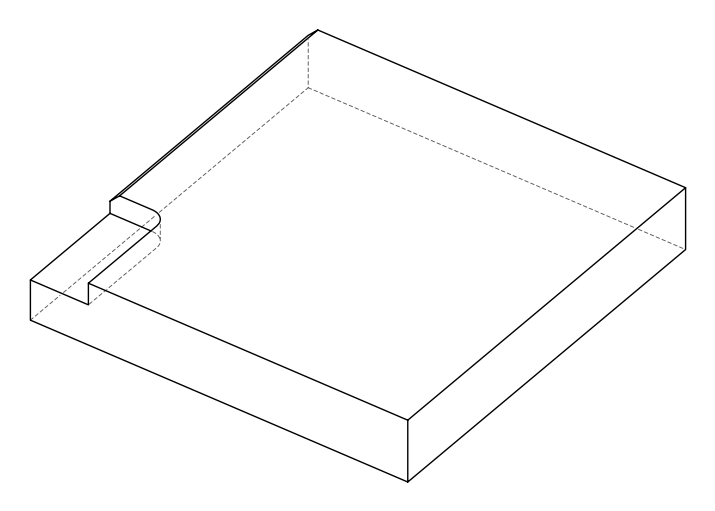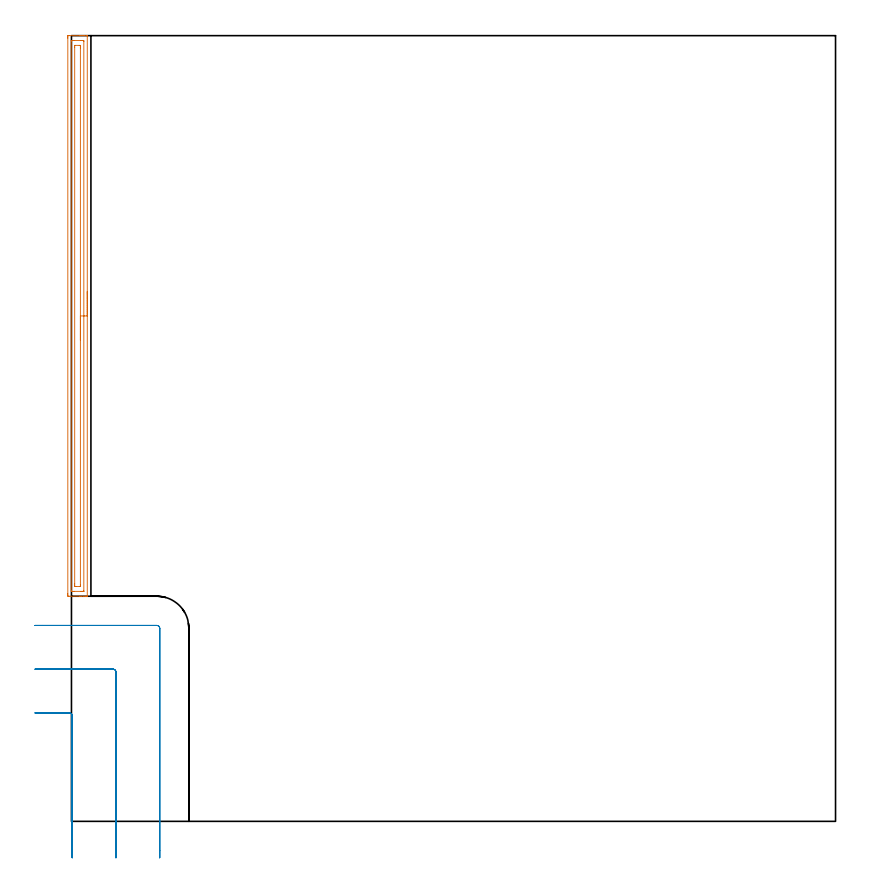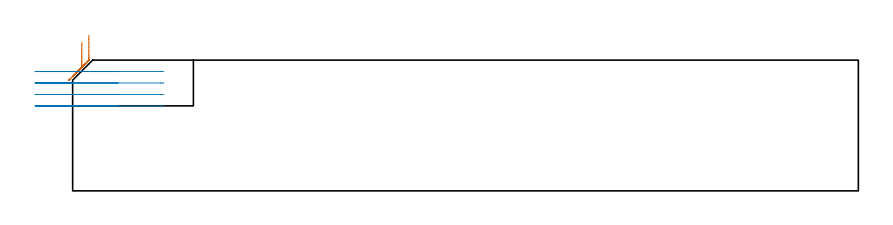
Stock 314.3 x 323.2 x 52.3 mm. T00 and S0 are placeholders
(PLAN: 2 operations, 1 tool changes, 8.7 min)
(1 AREA_MILL | FG_CHAMFER_SURFACE | UGT0205_001 | 5.75 min | 7541 mm3)
(2 MILL_CORNER_NOTCH_RECTANGULAR | CORNER_NOTCH_RECTANGULAR | UGT0201_106 | Follow Part, ap 6, ae 75% | 2.94 min | 81017 mm3)
(TOOL UGT0205_001 | Chamfer Mill 20 x 3 x 45 deg. | D20 FL50 Z2)
(TOOL UGT0201_106 | End Mill 24 mm | D24 FL25 Z2)
(OP 1 AREA_MILL)
G17 G21 G94 G90
T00 M6
G54
G17 G0 G90 X6.5 Y217.9 S1061 M3
G43 Z62.3 H0
G94 G1 Y217.862 Z61.428 F250.
Y217.748 Z60.563
Y217.559 Z59.712
Y217.297 Z58.88
Y216.963 Z58.074
Y216.56 Z57.3
Y216.092 Z56.564
Y215.56 Z55.872
Y214.971 Z55.229
Y214.328 Z54.639
Y213.636 Z54.108
Y212.9 Z53.64
Y212.126 Z53.237
Y211.32 Z52.903
Y210.488 Z52.641
Y209.637 Z52.452
Y208.772 Z52.338
Y207.9 Z52.3
Y92.761
X6.497 Y92.608 Z52.288
X6.49 Y92.607 Z52.281
X6.162 Y92.6 Z51.962
X5.783 Z51.583
X5.148 Z50.943
X3.948 Z49.745
X3.383 Z49.177
X-1.031 Y92.601 Z44.766
X-1.26 Y92.604 Z44.537
X-1.492 Y92.609 Z44.306
X-1.495 Y92.738 Z44.303
X-1.499 Y93.207 Z44.301
X-1.5 Y93.681 Z44.3
Y322.175
X-1.499 Y322.593 Z44.301
X-1.495 Y323.062 Z44.303
X-1.491 Y323.191 Z44.306
X-1.031 Y323.2 Z44.766
X3.383 Z49.177
X3.948 Z49.745
X4.265 Z50.061
X4.831 Z50.627
X5.148 Z50.943
X6.163 Z51.962
X6.49 Y323.193 Z52.281
X6.497 Y323.192 Z52.288
X6.5 Y323.039 Z52.3
Y207.9
X5.086 Z50.886
X5.085 Y94.785 Z50.885
X5.084 Y94.681 Z50.884
X5.081 Y94.63 Z50.881
X5.08 Y94.613 Z50.88
X5.04 Y94.61 Z50.84
X4.651 Y94.602 Z50.451
X4.265 Y94.6 Z50.065
X3.77 Z49.57
X1.122 Z46.922
X0.735 Y94.601 Z46.535
X0.237 Y94.603 Z46.037
X0.022 Y94.61 Z45.822
X-0.079 Y94.616 Z45.721
X-0.085 Y94.928 Z45.715
Y94.992
Y321.015
X-0.084 Y321.119 Z45.716
X-0.081 Y321.17 Z45.719
X-0.08 Y321.187 Z45.72
X-0.04 Y321.19 Z45.76
X0.349 Y321.198 Z46.149
X0.735 Y321.2 Z46.535
X1.23 Z47.03
X3.878 Z49.678
X4.265 Y321.199 Z50.065
X4.763 Y321.197 Z50.563
X4.978 Y321.19 Z50.778
X5.079 Y321.184 Z50.879
X5.085 Y320.872 Z50.885
Y320.808
X5.086 Y207.9 Z50.886
X3.671 Z49.471
Y97.378
X3.667 Y96.777 Z49.467
X3.664 Y96.633 Z49.464
X3.658 Y96.61 Z49.458
X3.616 Y96.605 Z49.416
X3.557 Y96.601 Z49.357
X1.792 Y96.6 Z47.592
X1.617 Y96.602 Z47.417
X1.442 Y96.607 Z47.242
X1.335 Y96.612 Z47.135
X1.332 Y96.68 Z47.132
X1.33 Y96.777 Z47.13
X1.329 Y97.069 Z47.129
X1.328 Y97.67 Z47.128
X1.329 Y318.422 Z47.129
X1.333 Y319.023 Z47.133
X1.335 Y319.167 Z47.135
X1.342 Y319.19 Z47.142
X1.384 Y319.195 Z47.184
X1.443 Y319.199 Z47.243
X3.208 Y319.2 Z49.008
X3.383 Y319.198 Z49.183
X3.558 Y319.193 Z49.358
X3.665 Y319.188 Z49.465
X3.668 Y319.12 Z49.468
X3.67 Y319.023 Z49.47
X3.671 Y318.731 Z49.471
Y318.13
Y207.9
Y207.028 Z49.509
Y206.164 Z49.623
Y205.312 Z49.812
Y204.48 Z50.075
Y203.674 Z50.408
Y202.9 Z50.811
Y202.164 Z51.28
Y201.472 Z51.811
Y200.829 Z52.4
Y200.24 Z53.044
Y199.709 Z53.736
Y199.24 Z54.471
Y198.837 Z55.245
Y198.503 Z56.051
Y198.241 Z56.883
Y198.052 Z57.735
Y197.938 Z58.6
Y197.9 Z59.471
G0 Z62.3
M5
M2
(OP 2 MILL_CORNER_NOTCH_RECTANGULAR)
G17 G21 G94 G90
T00 M6
G54
G17 G0 G90 X0.3 Y-15. S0 M3
G43 Z62.3 H0
Z47.725
G94 G1 Y-12. F250.
Y43.405 F500.
G3 X-0.895 Y44.6 R1.2
G1 X-12.
X-15. F250.
G0 Z62.3
X18.3 Y-15.
Z47.725
G1 Y-12.
Y61.405 F500.
G3 X17.105 Y62.6 R1.2
G1 X-12.
X-15. F250.
G0 Z62.3
X36.3 Y-15.
Z47.725
G1 Y-12.
Y79.405 F500.
G3 X35.105 Y80.6 R1.2
G1 X-12.
X-15. F250.
G0 Z62.3
X0.3 Y-15.
Z43.15
G1 Y-12.
Y43.405 F500.
G3 X-0.895 Y44.6 R1.2
G1 X-12.
X-15. F250.
G0 Z62.3
X18.3 Y-15.
Z43.15
G1 Y-12.
Y61.405 F500.
G3 X17.105 Y62.6 R1.2
G1 X-12.
X-15. F250.
G0 Z62.3
X36.3 Y-15.
Z43.15
G1 Y-12.
Y79.405 F500.
G3 X35.105 Y80.6 R1.2
G1 X-12.
X-15. F250.
G0 Z62.3
X0.3 Y-15.
Z38.575
G1 Y-12.
Y43.405 F500.
G3 X-0.895 Y44.6 R1.2
G1 X-12.
X-15. F250.
G0 Z62.3
X18.3 Y-15.
Z38.575
G1 Y-12.
Y61.405 F500.
G3 X17.105 Y62.6 R1.2
G1 X-12.
X-15. F250.
G0 Z62.3
X36.3 Y-15.
Z38.575
G1 Y-12.
Y79.405 F500.
G3 X35.105 Y80.6 R1.2
G1 X-12.
X-15. F250.
G0 Z62.3
X0.3 Y-15.
Z34.
G1 Y-12.
Y43.405 F500.
G3 X-0.895 Y44.6 R1.2
G1 X-12.
X-15. F250.
G0 Z62.3
X18.3 Y-15.
Z34.
G1 Y-12.
Y61.405 F500.
G3 X17.105 Y62.6 R1.2
G1 X-12.
X-15. F250.
G0 Z62.3
X36.3 Y-15.
Z34.
G1 Y-12.
Y79.405 F500.
G3 X35.105 Y80.6 R1.2
G1 X-12.
X-15. F250.
G0 Z62.3
M5
M2
